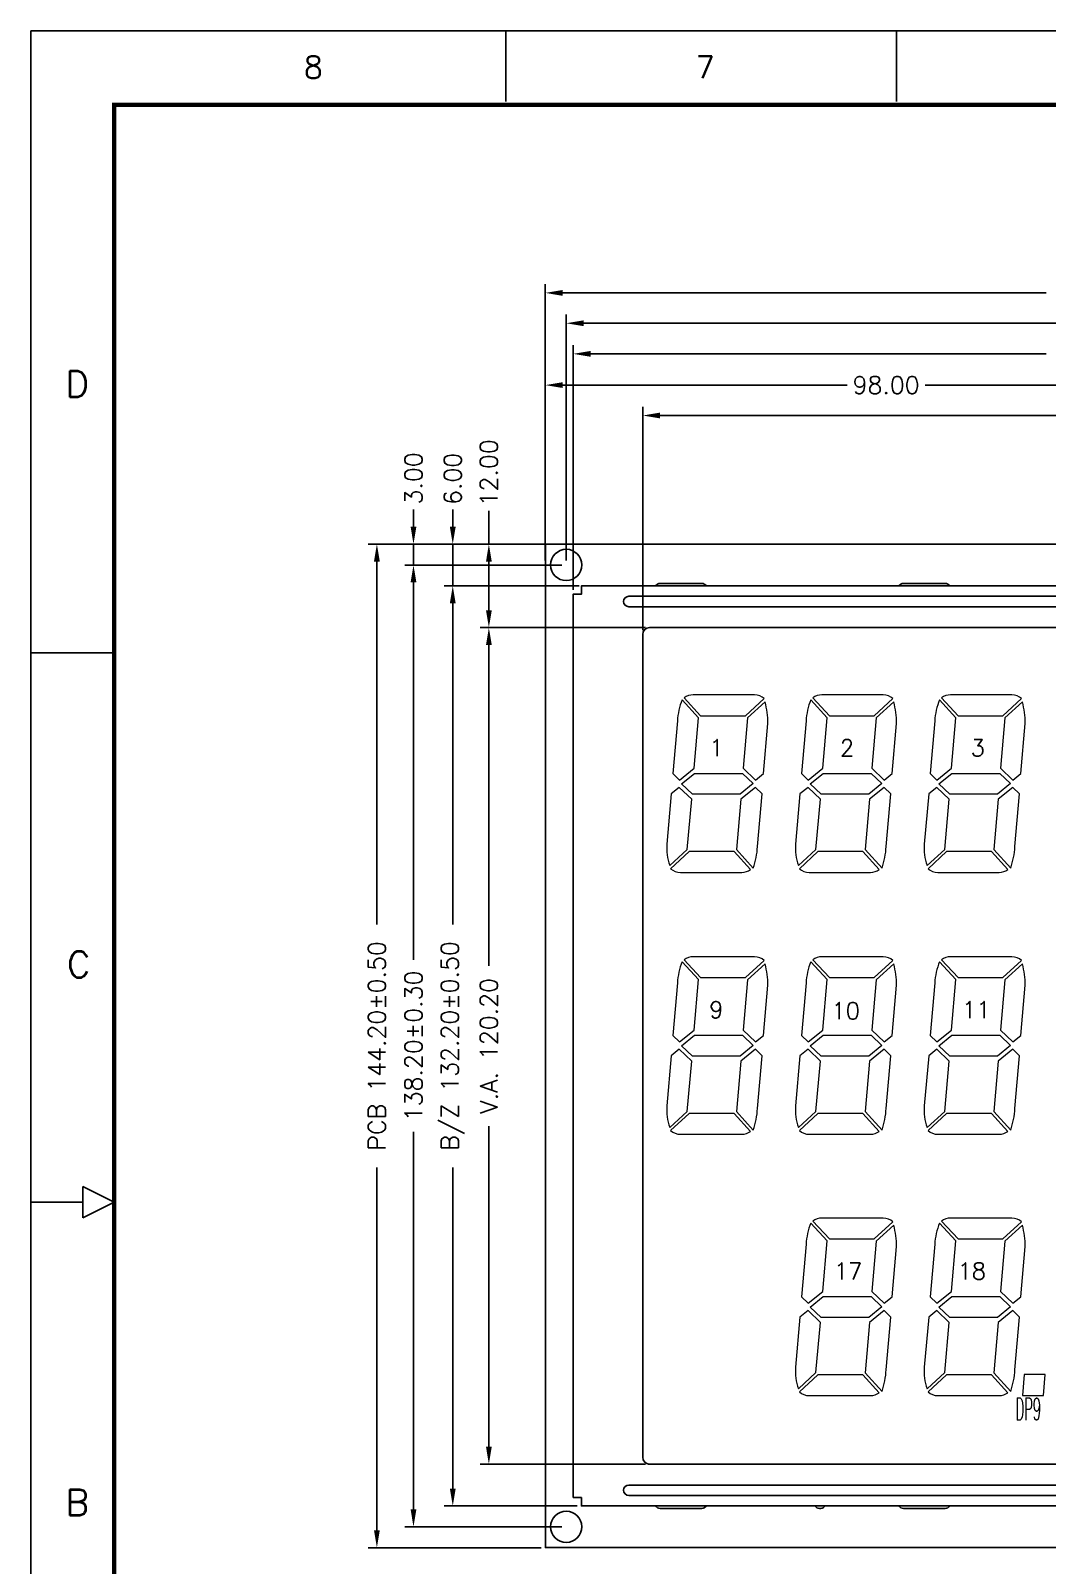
# Model space of a CAD drawing. Header units: millimetres. Extents: x 58 to 1456, y 954 to 1341.
# Drawn here: x 57.7 to 203.9, y 1094.8 to 1315.3 of the extents above; entities that cross this region are included whole.
import ezdxf

# ---------------------------------------------------------------- set-up
doc = ezdxf.new("R2010")
doc.units = ezdxf.units.MM
for name, color, linetype in [('BZ', 67, 'Continuous'), ('D', 4, 'Continuous'), ('PCB', 7, 'Continuous'), ('SPEC', 2, 'Continuous')]:
    doc.layers.add(name, color=color, linetype=linetype)
doc.styles.add('ROMANS', font='romans.shx', dxfattribs={"width": 0.8, "height": 1.388462})
doc.styles.get("Standard").update_dxf_attribs({"font": 'romans.shx'})
doc.styles.add('style1', font='txt.shx')
doc.dimstyles.new('ISO-25', dxfattribs={"dimtxt": 2.5, "dimasz": 2.5, "dimexe": 1.25, "dimexo": 0.625, "dimtad": 0, "dimzin": 1, "dimdsep": 46, "dimtxsty": 'Standard', "dimcen": 2.5, "dimadec": 0, "dimazin": 0, "dimtfac": 1, "dimtmove": 0, "dimatfit": 3, "dimfxl": 0, "dimarcsym": 0})

# ---------------------------------------------------------------- blocks, each defined once
blk = doc.blocks.new('*D22')
at = {"layer": 'D', "color": 0, "lineweight": -2}
for p, q in [((134.13, 1238.52), (111.54, 1238.52)), ((112.79, 1236.02), (112.79, 1181.78)), ((112.79, 1102.82), (112.79, 1157.07)), ((134.13, 1100.32), (111.54, 1100.32))]:
    blk.add_line(p, q, dxfattribs=at)
at = {"layer": 'D', "color": 0}
for points in [[(112.38, 1236.02), (113.21, 1236.02), (112.79, 1238.52)], [(112.38, 1102.82), (113.21, 1102.82), (112.79, 1100.32)]]:
    blk.add_solid(points, dxfattribs=at)
at = {"layer": 'Defpoints', "color": 0}
for p in [(134.75, 1238.52), (112.79, 1100.32), (134.75, 1100.32)]:
    blk.add_point(p, dxfattribs=at)
at = {"layer": 'D', "color": 0, "insert": (112.79, 1169.42), "char_height": 2.5, "attachment_point": 5, "rotation": 90}
blk.add_mtext('138.20%%P0.30', dxfattribs=at)
blk = doc.blocks.new('*D23')
at = {"layer": 'D', "color": 0, "lineweight": -2}
for p, q in [((131.13, 1241.52), (106.28, 1241.52)), ((107.53, 1239.02), (107.53, 1186.89)), ((107.53, 1099.82), (107.53, 1151.95)), ((131.13, 1097.32), (106.28, 1097.32))]:
    blk.add_line(p, q, dxfattribs=at)
at = {"layer": 'D', "color": 0}
for points in [[(107.11, 1239.02), (107.95, 1239.02), (107.53, 1241.52)], [(107.11, 1099.82), (107.95, 1099.82), (107.53, 1097.32)]]:
    blk.add_solid(points, dxfattribs=at)
at = {"layer": 'Defpoints', "color": 0}
for p in [(131.75, 1241.52), (107.53, 1097.32), (131.75, 1097.32)]:
    blk.add_point(p, dxfattribs=at)
at = {"layer": 'D', "color": 0, "insert": (107.53, 1169.42), "char_height": 2.5, "attachment_point": 5, "rotation": 90}
blk.add_mtext('PCB 144.20%%P0.50', dxfattribs=at)
blk = doc.blocks.new('*D24')
at = {"layer": 'D', "color": 0, "lineweight": -2}
for p, q in [((136.33, 1235.52), (117.19, 1235.52)), ((118.44, 1233.02), (118.44, 1186.89)), ((118.44, 1105.82), (118.44, 1151.95)), ((136.33, 1103.32), (117.19, 1103.32))]:
    blk.add_line(p, q, dxfattribs=at)
at = {"layer": 'D', "color": 0}
for points in [[(118.02, 1233.02), (118.86, 1233.02), (118.44, 1235.52)], [(118.02, 1105.82), (118.86, 1105.82), (118.44, 1103.32)]]:
    blk.add_solid(points, dxfattribs=at)
at = {"layer": 'Defpoints', "color": 0}
for p in [(136.95, 1235.52), (118.44, 1103.32), (136.95, 1103.32)]:
    blk.add_point(p, dxfattribs=at)
at = {"layer": 'D', "color": 0, "insert": (118.44, 1169.42), "char_height": 2.5, "attachment_point": 5, "rotation": 90}
blk.add_mtext('B/Z 132.20%%P0.50', dxfattribs=at)
blk = doc.blocks.new('*D25')
at = {"layer": 'D', "color": 0, "lineweight": -2}
for p, q in [((112.79, 1244.02), (112.79, 1246.52)), ((131.13, 1241.52), (111.54, 1241.52)), ((112.79, 1238.52), (112.79, 1241.52)), ((134.13, 1238.52), (111.54, 1238.52)), ((112.79, 1236.02), (112.79, 1233.52))]:
    blk.add_line(p, q, dxfattribs=at)
at = {"layer": 'D', "color": 0}
for points in [[(112.38, 1244.02), (113.21, 1244.02), (112.79, 1241.52)], [(112.38, 1236.02), (113.21, 1236.02), (112.79, 1238.52)]]:
    blk.add_solid(points, dxfattribs=at)
at = {"layer": 'Defpoints', "color": 0}
for p in [(112.79, 1241.52), (131.75, 1241.52), (134.75, 1238.52)]:
    blk.add_point(p, dxfattribs=at)
at = {"layer": 'D', "color": 0, "insert": (112.79, 1250.96), "char_height": 2.5, "attachment_point": 5, "rotation": 90}
blk.add_mtext('3.00', dxfattribs=at)
blk = doc.blocks.new('*D8')
at = {"layer": 'D', "color": 0, "lineweight": -2}
for p, q in [((146.13, 1229.52), (122.38, 1229.52)), ((123.63, 1227.02), (123.63, 1180.94)), ((123.63, 1111.82), (123.63, 1157.91)), ((146.13, 1109.32), (122.38, 1109.32))]:
    blk.add_line(p, q, dxfattribs=at)
at = {"layer": 'D', "color": 0}
for points in [[(123.22, 1227.02), (124.05, 1227.02), (123.63, 1229.52)], [(123.22, 1111.82), (124.05, 1111.82), (123.63, 1109.32)]]:
    blk.add_solid(points, dxfattribs=at)
at = {"layer": 'Defpoints', "color": 0}
for p in [(146.75, 1229.52), (123.63, 1109.32), (146.75, 1109.32)]:
    blk.add_point(p, dxfattribs=at)
at = {"layer": 'D', "color": 0, "insert": (123.63, 1169.42), "char_height": 2.5, "attachment_point": 5, "rotation": 90}
blk.add_mtext('V.A. 120.20', dxfattribs=at)
blk = doc.blocks.new('*D9')
at = {"layer": 'D', "color": 0, "lineweight": -2}
for p, q in [((123.63, 1246.31), (123.63, 1241.52)), ((131.13, 1241.52), (122.38, 1241.52)), ((123.63, 1232.02), (123.63, 1239.02)), ((146.13, 1229.52), (122.38, 1229.52))]:
    blk.add_line(p, q, dxfattribs=at)
at = {"layer": 'D', "color": 0}
for points in [[(123.22, 1239.02), (124.05, 1239.02), (123.63, 1241.52)], [(123.22, 1232.02), (124.05, 1232.02), (123.63, 1229.52)]]:
    blk.add_solid(points, dxfattribs=at)
at = {"layer": 'Defpoints', "color": 0}
for p in [(123.63, 1241.52), (131.75, 1241.52), (146.75, 1229.52)]:
    blk.add_point(p, dxfattribs=at)
at = {"layer": 'D', "color": 0, "insert": (123.63, 1251.76), "char_height": 2.5, "attachment_point": 5, "rotation": 90}
blk.add_mtext('12.00', dxfattribs=at)
blk = doc.blocks.new('*D12')
at = {"layer": 'D', "color": 0, "lineweight": -2}
for p, q in [((135.75, 1234.95), (135.75, 1270.11)), ((138.25, 1268.86), (203.78, 1268.86)), ((304.25, 1268.86), (238.72, 1268.86)), ((306.75, 1234.95), (306.75, 1270.11))]:
    blk.add_line(p, q, dxfattribs=at)
at = {"layer": 'D', "color": 0}
for points in [[(138.25, 1269.28), (138.25, 1268.45), (135.75, 1268.86)], [(304.25, 1269.28), (304.25, 1268.45), (306.75, 1268.86)]]:
    blk.add_solid(points, dxfattribs=at)
at = {"layer": 'Defpoints', "color": 0}
for p in [(306.75, 1268.86), (135.75, 1234.32), (306.75, 1234.32)]:
    blk.add_point(p, dxfattribs=at)
at = {"layer": 'D', "color": 0, "insert": (221.25, 1268.86), "char_height": 2.5, "attachment_point": 5}
blk.add_mtext('B/Z 171.00%%P0.50', dxfattribs=at)
blk = doc.blocks.new('*D5')
at = {"layer": 'D', "color": 0, "lineweight": -2}
for p, q in [((145.75, 1229.15), (145.75, 1261.25)), ((148.25, 1260), (209.73, 1260)), ((294.25, 1260), (232.77, 1260)), ((296.75, 1229.15), (296.75, 1261.25))]:
    blk.add_line(p, q, dxfattribs=at)
at = {"layer": 'D', "color": 0}
for points in [[(148.25, 1260.42), (148.25, 1259.59), (145.75, 1260)], [(294.25, 1260.42), (294.25, 1259.59), (296.75, 1260)]]:
    blk.add_solid(points, dxfattribs=at)
at = {"layer": 'Defpoints', "color": 0}
for p in [(296.75, 1260), (145.75, 1228.52), (296.75, 1228.52)]:
    blk.add_point(p, dxfattribs=at)
at = {"layer": 'D', "color": 0, "insert": (221.25, 1260), "char_height": 2.5, "attachment_point": 5}
blk.add_mtext('V.A. 151.00', dxfattribs=at)
blk = doc.blocks.new('*D16')
at = {"layer": 'D', "color": 0, "lineweight": -2}
for p, q in [((134.75, 1239.15), (134.75, 1274.51)), ((137.25, 1273.26), (208.9, 1273.26)), ((305.25, 1273.26), (233.6, 1273.26)), ((307.75, 1239.15), (307.75, 1274.51))]:
    blk.add_line(p, q, dxfattribs=at)
at = {"layer": 'D', "color": 0}
for points in [[(137.25, 1273.68), (137.25, 1272.84), (134.75, 1273.26)], [(305.25, 1273.68), (305.25, 1272.84), (307.75, 1273.26)]]:
    blk.add_solid(points, dxfattribs=at)
at = {"layer": 'Defpoints', "color": 0}
for p in [(307.75, 1273.26), (134.75, 1238.52), (307.75, 1238.52)]:
    blk.add_point(p, dxfattribs=at)
at = {"layer": 'D', "color": 0, "insert": (221.25, 1273.26), "char_height": 2.5, "attachment_point": 5}
blk.add_mtext('173.00%%P0.30', dxfattribs=at)
blk = doc.blocks.new('*D17')
at = {"layer": 'D', "color": 0, "lineweight": -2}
for p, q in [((131.75, 1242.15), (131.75, 1278.87)), ((134.25, 1277.62), (203.78, 1277.62)), ((308.25, 1277.62), (238.72, 1277.62)), ((310.75, 1242.15), (310.75, 1278.87))]:
    blk.add_line(p, q, dxfattribs=at)
at = {"layer": 'D', "color": 0}
for points in [[(134.25, 1278.04), (134.25, 1277.2), (131.75, 1277.62)], [(308.25, 1278.04), (308.25, 1277.2), (310.75, 1277.62)]]:
    blk.add_solid(points, dxfattribs=at)
at = {"layer": 'Defpoints', "color": 0}
for p in [(310.75, 1277.62), (131.75, 1241.52), (310.75, 1241.52)]:
    blk.add_point(p, dxfattribs=at)
at = {"layer": 'D', "color": 0, "insert": (221.25, 1277.62), "char_height": 2.5, "attachment_point": 5}
blk.add_mtext('PCB 179.00%%P0.50', dxfattribs=at)
blk = doc.blocks.new('*D6')
at = {"layer": 'D', "color": 0, "lineweight": -2}
for p, q in [((131.75, 1239.15), (131.75, 1265.62)), ((134.25, 1264.37), (175.13, 1264.37)), ((227.25, 1264.37), (186.38, 1264.37)), ((229.75, 1265), (229.75, 1265.62))]:
    blk.add_line(p, q, dxfattribs=at)
at = {"layer": 'D', "color": 0}
for points in [[(134.25, 1264.79), (134.25, 1263.96), (131.75, 1264.37)], [(227.25, 1264.79), (227.25, 1263.96), (229.75, 1264.37)]]:
    blk.add_solid(points, dxfattribs=at)
at = {"layer": 'Defpoints', "color": 0}
for p in [(131.75, 1264.37), (229.75, 1264.37), (131.75, 1238.52)]:
    blk.add_point(p, dxfattribs=at)
at = {"layer": 'D', "color": 0, "insert": (180.75, 1264.37), "char_height": 2.5, "attachment_point": 5}
blk.add_mtext('98.00', dxfattribs=at)
blk = doc.blocks.new('*D31')
at = {"layer": 'D', "color": 0, "lineweight": -2}
for p, q in [((118.44, 1244.02), (118.44, 1246.52)), ((131.98, 1241.52), (117.19, 1241.52)), ((118.44, 1235.52), (118.44, 1241.52)), ((136.6, 1235.52), (117.19, 1235.52)), ((118.44, 1233.02), (118.44, 1230.52))]:
    blk.add_line(p, q, dxfattribs=at)
at = {"layer": 'D', "color": 0}
for points in [[(118.02, 1244.02), (118.86, 1244.02), (118.44, 1241.52)], [(118.02, 1233.02), (118.86, 1233.02), (118.44, 1235.52)]]:
    blk.add_solid(points, dxfattribs=at)
at = {"layer": 'Defpoints', "color": 0}
for p in [(118.44, 1241.52), (132.61, 1241.52), (137.22, 1235.52)]:
    blk.add_point(p, dxfattribs=at)
at = {"layer": 'D', "color": 0, "insert": (118.44, 1250.9), "char_height": 2.5, "attachment_point": 5, "rotation": 90}
blk.add_mtext('6.00', dxfattribs=at)

msp = doc.modelspace()

# ---------------------------------------------------------------- linework, layer by layer
at = {"lineweight": 13}
msp.add_line((295.751, 1229.525), (146.751, 1229.525), dxfattribs=at)
for points in [[(145.751, 1228.525), (145.751, 1110.325, 0.4142136), (146.751, 1109.325), (295.751, 1109.325, 0.4142136), (296.751, 1110.325), (296.751, 1228.525, 0.4142136), (295.751, 1229.525), (146.751, 1229.525, 0.4142136)], [(151.731, 1219.438), (154.085, 1216.869), (160.549, 1216.869), (163.226, 1219.322, 0.1842598), (161.83, 1219.855), (152.986, 1219.855, 0.1617893)], [(170.236, 1219.438), (172.59, 1216.869), (179.054, 1216.869), (181.731, 1219.322, 0.1842598), (180.334, 1219.855), (171.491, 1219.855, 0.1617893)], [(188.74, 1219.438), (191.094, 1216.869), (197.558, 1216.869), (200.235, 1219.322, 0.1842598), (198.839, 1219.855), (189.995, 1219.855, 0.1617893)], [(151.424, 1219.152, 0.0841671), (150.738, 1216.121), (150.075, 1208.543), (151.04, 1207.621), (153.141, 1209.323), (153.776, 1216.585)], [(160.199, 1209.313), (161.977, 1207.62), (163.129, 1208.547), (163.759, 1215.756, 0.0590787), (163.35, 1218.866), (160.832, 1216.559)], [(169.928, 1219.152, 0.0841671), (169.243, 1216.121), (168.58, 1208.543), (169.544, 1207.621), (171.645, 1209.323), (172.28, 1216.585)], [(178.703, 1209.313), (180.482, 1207.62), (181.633, 1208.547), (182.264, 1215.756, 0.0590787), (181.855, 1218.866), (179.337, 1216.559)], [(188.433, 1219.152, 0.0841671), (187.747, 1216.121), (187.084, 1208.543), (188.049, 1207.621), (190.149, 1209.323), (190.785, 1216.585)], [(197.207, 1209.313), (198.986, 1207.62), (200.138, 1208.547), (200.768, 1215.756, 0.0590787), (200.359, 1218.866), (197.841, 1216.559)], [(152.794, 1204.865), (151.017, 1206.563), (149.864, 1205.629), (149.234, 1198.428, 0.1077533), (149.643, 1195.341), (152.163, 1197.651)], [(159.22, 1197.625), (161.658, 1194.963, 0.070996), (162.255, 1198.062), (162.919, 1205.645), (161.954, 1206.563), (159.854, 1204.872)], [(171.299, 1204.865), (169.521, 1206.563), (168.368, 1205.629), (167.738, 1198.428, 0.1077533), (168.147, 1195.341), (170.668, 1197.651)], [(177.724, 1197.625), (180.163, 1194.963, 0.070996), (180.76, 1198.062), (181.423, 1205.645), (180.459, 1206.563), (178.358, 1204.872)], [(189.803, 1204.865), (188.026, 1206.563), (186.873, 1205.629), (186.243, 1198.428, 0.1077533), (186.652, 1195.341), (189.172, 1197.651)], [(196.229, 1197.625), (198.667, 1194.963, 0.070996), (199.264, 1198.062), (199.927, 1205.645), (198.963, 1206.563), (196.863, 1204.872)], [(161.264, 1194.772), (158.91, 1197.341), (152.446, 1197.341), (149.769, 1194.887, 0.1842598), (151.166, 1194.355), (160.009, 1194.355, 0.1617893)], [(179.769, 1194.772), (177.415, 1197.341), (170.951, 1197.341), (168.274, 1194.887, 0.1842598), (169.67, 1194.355), (178.514, 1194.355, 0.1617893)], [(198.273, 1194.772), (195.919, 1197.341), (189.455, 1197.341), (186.778, 1194.887, 0.1842598), (188.175, 1194.355), (197.018, 1194.355, 0.1617893)], [(151.731, 1181.808), (154.085, 1179.239), (160.549, 1179.239), (163.226, 1181.692, 0.1842598), (161.83, 1182.225), (152.986, 1182.225, 0.1617893)], [(170.236, 1181.808), (172.59, 1179.239), (179.054, 1179.239), (181.731, 1181.692, 0.1842598), (180.334, 1182.225), (171.491, 1182.225, 0.1617893)], [(188.74, 1181.808), (191.094, 1179.239), (197.558, 1179.239), (200.235, 1181.692, 0.1842598), (198.839, 1182.225), (189.995, 1182.225, 0.1617893)], [(151.424, 1181.521, 0.0841671), (150.738, 1178.491), (150.075, 1170.913), (151.04, 1169.991), (153.141, 1171.692), (153.776, 1178.955)], [(160.199, 1171.683), (161.977, 1169.99), (163.129, 1170.917), (163.759, 1178.126, 0.0590787), (163.35, 1181.236), (160.832, 1178.929)], [(169.928, 1181.521, 0.0841671), (169.243, 1178.491), (168.58, 1170.913), (169.544, 1169.991), (171.645, 1171.692), (172.28, 1178.955)], [(178.703, 1171.683), (180.482, 1169.99), (181.633, 1170.917), (182.264, 1178.126, 0.0590787), (181.855, 1181.236), (179.337, 1178.929)], [(188.433, 1181.521, 0.0841671), (187.747, 1178.491), (187.084, 1170.913), (188.049, 1169.991), (190.149, 1171.692), (190.785, 1178.955)], [(197.207, 1171.683), (198.986, 1169.99), (200.138, 1170.917), (200.768, 1178.126, 0.0590787), (200.359, 1181.236), (197.841, 1178.929)], [(152.794, 1167.234), (151.017, 1168.933), (149.864, 1167.998), (149.234, 1160.798, 0.1077533), (149.643, 1157.711), (152.163, 1160.02)], [(159.22, 1159.995), (161.658, 1157.333, 0.070996), (162.255, 1160.432), (162.919, 1168.015), (161.954, 1168.933), (159.854, 1167.242)], [(171.299, 1167.234), (169.521, 1168.933), (168.368, 1167.998), (167.738, 1160.798, 0.1077533), (168.147, 1157.711), (170.668, 1160.02)], [(177.724, 1159.995), (180.163, 1157.333, 0.070996), (180.76, 1160.432), (181.423, 1168.015), (180.459, 1168.933), (178.358, 1167.242)], [(189.803, 1167.234), (188.026, 1168.933), (186.873, 1167.998), (186.243, 1160.798, 0.1077533), (186.652, 1157.711), (189.172, 1160.02)], [(196.229, 1159.995), (198.667, 1157.333, 0.070996), (199.264, 1160.432), (199.927, 1168.015), (198.963, 1168.933), (196.863, 1167.242)], [(161.264, 1157.141), (158.91, 1159.71), (152.446, 1159.71), (149.769, 1157.257, 0.1842598), (151.166, 1156.725), (160.009, 1156.725, 0.1617893)], [(179.769, 1157.141), (177.415, 1159.71), (170.951, 1159.71), (168.274, 1157.257, 0.1842598), (169.67, 1156.725), (178.514, 1156.725, 0.1617893)], [(198.273, 1157.141), (195.919, 1159.71), (189.455, 1159.71), (186.778, 1157.257, 0.1842598), (188.175, 1156.725), (197.018, 1156.725, 0.1617893)], [(170.236, 1144.258), (172.59, 1141.689), (179.054, 1141.689), (181.731, 1144.142, 0.1842598), (180.334, 1144.675), (171.491, 1144.675, 0.1617893)], [(188.74, 1144.258), (191.094, 1141.689), (197.558, 1141.689), (200.235, 1144.142, 0.1842598), (198.839, 1144.675), (189.995, 1144.675, 0.1617893)], [(169.928, 1143.971, 0.0841671), (169.243, 1140.941), (168.58, 1133.363), (169.544, 1132.441), (171.645, 1134.142), (172.28, 1141.405)], [(178.703, 1134.133), (180.482, 1132.44), (181.633, 1133.367), (182.264, 1140.576, 0.0590787), (181.855, 1143.686), (179.337, 1141.379)], [(188.433, 1143.971, 0.0841671), (187.747, 1140.941), (187.084, 1133.363), (188.049, 1132.441), (190.149, 1134.142), (190.785, 1141.405)], [(197.207, 1134.133), (198.986, 1132.44), (200.138, 1133.367), (200.768, 1140.576, 0.0590787), (200.359, 1143.686), (197.841, 1141.379)], [(171.299, 1129.684), (169.521, 1131.383), (168.368, 1130.448), (167.738, 1123.248, 0.1077533), (168.147, 1120.161), (170.668, 1122.47)], [(177.724, 1122.445), (180.163, 1119.783, 0.070996), (180.76, 1122.882), (181.423, 1130.465), (180.459, 1131.383), (178.358, 1129.692)], [(189.803, 1129.684), (188.026, 1131.383), (186.873, 1130.448), (186.243, 1123.248, 0.1077533), (186.652, 1120.161), (189.172, 1122.47)], [(196.229, 1122.445), (198.667, 1119.783, 0.070996), (199.264, 1122.882), (199.927, 1130.465), (198.963, 1131.383), (196.863, 1129.692)], [(179.769, 1119.591), (177.415, 1122.16), (170.951, 1122.16), (168.274, 1119.707, 0.1842598), (169.67, 1119.175), (178.514, 1119.175, 0.1617893)], [(198.273, 1119.591), (195.919, 1122.16), (189.455, 1122.16), (186.778, 1119.707, 0.1842598), (188.175, 1119.175), (197.018, 1119.175, 0.1617893)]]:
    msp.add_lwpolyline(points, format="xyb", close=True, dxfattribs=at)
for points in [[(151.346, 1207.079), (153.204, 1208.585), (160.093, 1208.585), (161.648, 1207.105), (159.777, 1205.599), (152.894, 1205.599)], [(169.85, 1207.079), (171.709, 1208.585), (178.597, 1208.585), (180.152, 1207.105), (178.282, 1205.599), (171.399, 1205.599)], [(188.354, 1207.079), (190.213, 1208.585), (197.102, 1208.585), (198.657, 1207.105), (196.786, 1205.599), (189.903, 1205.599)], [(151.346, 1169.449), (153.204, 1170.954), (160.093, 1170.954), (161.648, 1169.475), (159.777, 1167.969), (152.894, 1167.969)], [(169.85, 1169.449), (171.709, 1170.954), (178.597, 1170.954), (180.152, 1169.475), (178.282, 1167.969), (171.399, 1167.969)], [(188.354, 1169.449), (190.213, 1170.954), (197.102, 1170.954), (198.657, 1169.475), (196.786, 1167.969), (189.903, 1167.969)], [(169.85, 1131.899), (171.709, 1133.404), (178.597, 1133.404), (180.152, 1131.925), (178.282, 1130.419), (171.399, 1130.419)], [(188.354, 1131.899), (190.213, 1133.404), (197.102, 1133.404), (198.657, 1131.925), (196.786, 1130.419), (189.903, 1130.419)], [(203.37, 1119.175), (203.627, 1122.184), (200.616, 1122.184), (200.358, 1119.175)]]:
    msp.add_lwpolyline(points, close=True, dxfattribs=at)
at = {"layer": 'BZ'}
for p, q in [((145.751, 1228.525), (145.751, 1110.325)), ((295.751, 1229.525), (146.751, 1229.525)), ((146.751, 1109.325), (295.751, 1109.325))]:
    msp.add_line(p, q, dxfattribs=at)
msp.add_lwpolyline([(135.751, 1104.525), (135.751, 1234.325), (136.951, 1234.325), (136.951, 1235.525), (305.551, 1235.525), (305.551, 1234.325), (306.751, 1234.325), (306.751, 1104.525), (305.551, 1104.525), (305.551, 1103.325), (136.951, 1103.325), (136.951, 1104.525)], close=True, dxfattribs=at)
for points in [[(143.751, 1232.525, -1), (143.751, 1234.025), (298.751, 1234.025, -1), (298.751, 1232.525)], [(143.751, 1106.325, 1), (143.751, 1104.825), (298.751, 1104.825, 1), (298.751, 1106.325)]]:
    msp.add_lwpolyline(points, format="xyb", close=True, dxfattribs=at)
for centre, start, end in [((146.751, 1228.525), 90, 180), ((146.751, 1110.325), 180, 270)]:
    msp.add_arc(centre, 1, start, end, dxfattribs=at)
at = {"layer": 'PCB'}
msp.add_lwpolyline([(131.751, 1241.525), (310.751, 1241.525), (310.751, 1097.325), (131.751, 1097.325)], close=True, dxfattribs=at)
for points in [[(147.616, 1235.525, -0.2575427), (148.251, 1235.875), (154.251, 1235.875, -0.2575427), (154.885, 1235.525, -0.2575427)], [(182.616, 1235.525, -0.2575427), (183.251, 1235.875), (189.251, 1235.875, -0.2575427), (189.885, 1235.525, -0.2575427)], [(147.616, 1103.325, 0.2575427), (148.251, 1102.975), (154.251, 1102.975, 0.2575427), (154.885, 1103.325, 0.2575427)], [(171.985, 1103.325, -0.2575427), (171.351, 1102.975), (171.151, 1102.975, -0.2575427), (170.516, 1103.325, -0.2575427)], [(182.616, 1103.325, 0.2575427), (183.251, 1102.975), (189.251, 1102.975, 0.2575427), (189.885, 1103.325, 0.2575427)]]:
    msp.add_lwpolyline(points, format="xyb", dxfattribs=at)
for centre in [(134.751, 1238.525), (134.751, 1100.325)]:
    msp.add_circle(centre, 2.25, dxfattribs=at)
at = {"layer": 'SPEC', "color": 0}
for p, q in [((57.747, 1315.298), (57.747, 978.712)), ((57.747, 1315.298), (533.762, 1315.298)), ((126.086, 1315.298), (126.086, 1305.119)), ((182.228, 1315.298), (182.228, 1305.119)), ((57.747, 1225.88), (69.732, 1225.88)), ((65.238, 1144.737), (65.238, 1149.232)), ((65.238, 1144.737), (65.238, 1149.232)), ((65.238, 1149.232), (69.732, 1146.984)), ((65.238, 1149.232), (69.732, 1146.984)), ((65.238, 1146.984), (57.747, 1146.984)), ((69.732, 1146.984), (65.238, 1144.737)), ((69.732, 1146.984), (65.238, 1144.737))]:
    msp.add_line(p, q, dxfattribs=at)
at = {"layer": 'SPEC', "color": 0, "const_width": 0.625}
msp.add_lwpolyline([(519.529, 1304.656), (69.732, 1304.656), (69.732, 989.354), (519.529, 989.354), (519.529, 1304.656)], dxfattribs=at)

# ---------------------------------------------------------------- texts
at = {"layer": 'D', "lineweight": 13}
for s, height, p in [('1', 2.395, (155.309, 1211.06)), ('2', 2.395, (174.105, 1211.06)), ('3', 2.395, (192.901, 1211.06)), ('9', 2.395, (155.309, 1173.43)), ('10', 2.3949, (172.888, 1173.266)), ('11', 2.3949, (191.664, 1173.43)), ('17', 2.3949, (173.245, 1135.88)), ('18', 2.3949, (191.019, 1135.88))]:
    msp.add_text(s, height=height, dxfattribs=at).set_placement(p)
at = {"layer": 'D', "color": 1, "style": 'style1', "width": 0.43}
msp.add_text('DP9', height=3.2151, dxfattribs=at).set_placement((199.354, 1115.649))
at = {"layer": 'SPEC', "color": 0, "style": 'ROMANS'}
for s, height, p in [('8', 3.181, (97.031, 1308.453)), ('7', 3.181, (153.381, 1308.453)), ('D', 3.745, (62.752, 1262.657)), ('C', 3.745, (62.962, 1179.263)), ('B', 3.745, (62.752, 1101.95))]:
    msp.add_text(s, height=height, dxfattribs=at).set_placement(p)

# ---------------------------------------------------------------- dimensions: what is measured, and where the dimension line sits
at = {"layer": 'D'}
for base, p1, p2, text, picture, middle in [((310.751, 1277.619), (131.751, 1241.525), (310.751, 1241.525), 'PCB <>%%P0.50', '*D17', (221.251, 1277.619)), ((307.751, 1273.26), (134.751, 1238.525), (307.751, 1238.525), '<>%%P0.30', '*D16', (221.251, 1273.26))]:
    dim = msp.add_linear_dim(base=base, p1=p1, p2=p2, text=text, dimstyle='ISO-25', override={"dimtmove": 1}, dxfattribs=at)
    dim.commit()
    dim.dimension.update_dxf_attribs({"geometry": picture, "text_midpoint": middle})
for base, p1, p2, text, picture, middle in [((306.751, 1268.863), (135.751, 1234.325), (306.751, 1234.325), 'B/Z <>%%P0.50', '*D12', (221.251, 1268.863)), ((296.751, 1260.005), (145.751, 1228.525), (296.751, 1228.525), 'V.A. <>', '*D5', (221.251, 1260.005))]:
    dim = msp.add_linear_dim(base=base, p1=p1, p2=p2, text=text, dimstyle='ISO-25', dxfattribs=at)
    dim.commit()
    dim.dimension.update_dxf_attribs({"geometry": picture, "text_midpoint": middle})
dim = msp.add_linear_dim(base=(131.751, 1264.374), p1=(229.751, 1264.374), p2=(131.751, 1238.525), dimstyle='ISO-25', dxfattribs=at)
dim.commit()
dim.dimension.update_dxf_attribs({"geometry": '*D6', "text_midpoint": (180.751, 1264.374)})
dim = msp.add_linear_dim(base=(123.634, 1241.525), p1=(146.751, 1229.525), p2=(131.751, 1241.525), angle=90, dimstyle='ISO-25', override={"dimtmove": 1}, dxfattribs=at)
dim.commit()
dim.dimension.update_dxf_attribs({"geometry": '*D9', "text_midpoint": (123.634, 1251.757), "dimtype": 160})
for base, p1, p2, picture, middle in [((112.794, 1241.525), (134.751, 1238.525), (131.751, 1241.525), '*D25', (112.794, 1250.959)), ((118.441, 1241.525), (137.223, 1235.525), (132.609, 1241.525), '*D31', (118.441, 1250.9))]:
    dim = msp.add_linear_dim(base=base, p1=p1, p2=p2, angle=90, dimstyle='ISO-25', dxfattribs=at)
    dim.commit()
    dim.dimension.update_dxf_attribs({"geometry": picture, "text_midpoint": middle})
for base, p1, p2, text, picture, middle in [((107.532, 1097.325), (131.751, 1241.525), (131.751, 1097.325), 'PCB <>%%P0.50', '*D23', (107.532, 1169.425)), ((112.794, 1100.325), (134.751, 1238.525), (134.751, 1100.325), '<>%%P0.30', '*D22', (112.794, 1169.425)), ((118.441, 1103.325), (136.951, 1235.525), (136.951, 1103.325), 'B/Z <>%%P0.50', '*D24', (118.441, 1169.425)), ((123.634, 1109.325), (146.751, 1229.525), (146.751, 1109.325), 'V.A. <>', '*D8', (123.634, 1169.425))]:
    dim = msp.add_linear_dim(base=base, p1=p1, p2=p2, angle=90, text=text, dimstyle='ISO-25', dxfattribs=at)
    dim.commit()
    dim.dimension.update_dxf_attribs({"geometry": picture, "text_midpoint": middle})

doc.saveas('drawing.dxf')
